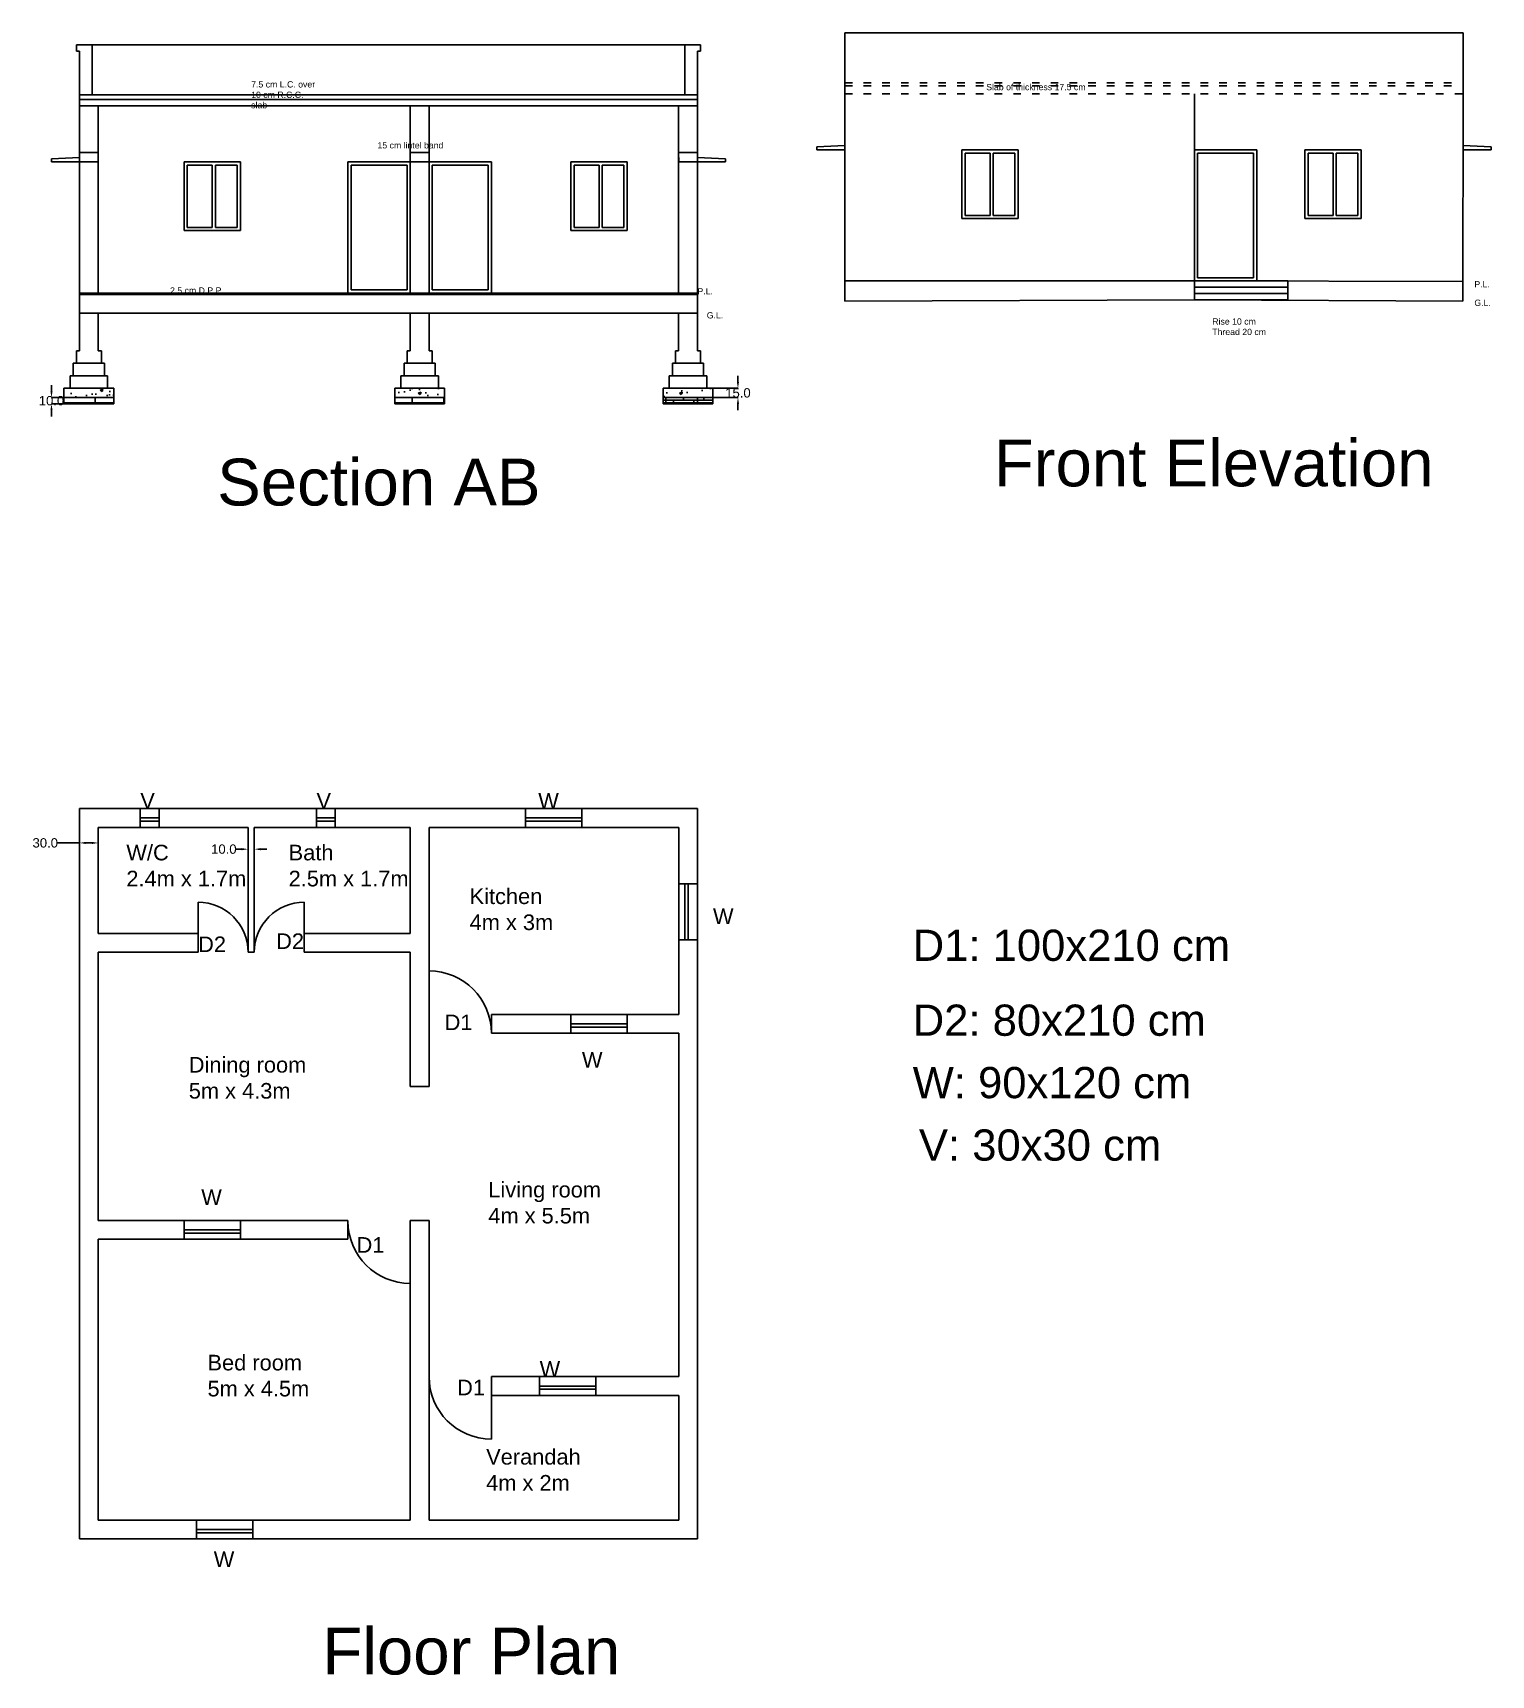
# Model space of a CAD drawing. Header units: centimetres. Extents: x -100 to 2237, y -243 to 2388.
import ezdxf

# ---------------------------------------------------------------- set-up
doc = ezdxf.new("R2010")
doc.units = ezdxf.units.CM
doc.linetypes.add('ACAD_ISO03W100', pattern=[30, 12, -18])
for name, color, linetype in [('D1', 51, 'Continuous'), ('D2', 25, 'Continuous'), ('Foundation', 191, 'Continuous'), ('G.L.', 151, 'Continuous'), ('Lintel', 33, 'Continuous'), ('P.L.', 171, 'Continuous'), ('Slab', 209, 'Continuous'), ('Stairs', 243, 'Continuous'), ('W1', 11, 'Continuous'), ('W2', 31, 'Continuous'), ('Wall', 121, 'Continuous')]:
    doc.layers.add(name, color=color, linetype=linetype)
doc.styles.get("Standard").update_dxf_attribs({"font": 'arial.ttf'})
doc.dimstyles.get("Standard").update_dxf_attribs({"dimtxt": 15, "dimasz": 10, "dimexe": 0.18, "dimexo": 0.0625, "dimgap": 0.09, "dimtad": 0, "dimtih": 1, "dimtoh": 1, "dimdec": 1, "dimzin": 0, "dimdsep": 46, "dimtxsty": 'Standard', "dimcen": 0.09, "dimadec": 0, "dimazin": 0, "dimtfac": 1, "dimtdec": 1, "dimtix": 1, "dimtofl": 0, "dimtmove": 0, "dimatfit": 3, "dimfxl": 1, "dimtolj": 1, "dimtzin": 0, "dimarcsym": 0})

# ---------------------------------------------------------------- blocks, each defined once
blk = doc.blocks.new('*D6')
at = {"color": 0, "lineweight": -2, "transparency": 16777216}
for p, q in [((-25, 1114.9), (-25, 1089.8)), ((5, 1114.9), (5, 1089.8)), ((-25, 1090), (-60.5, 1090)), ((-5, 1090), (-15, 1090))]:
    blk.add_line(p, q, dxfattribs=at)
at = {"color": 0, "transparency": 16777216}
for points in [[(-15, 1091.7), (-15, 1088.3), (-25, 1090)], [(-5, 1091.7), (-5, 1088.3), (5, 1090)]]:
    blk.add_solid(points, dxfattribs=at)
at = {"layer": 'Defpoints', "color": 0, "transparency": 16777216}
for p in [(-25, 1115), (5, 1115), (-25, 1090)]:
    blk.add_point(p, dxfattribs=at)
at = {"color": 0, "transparency": 16777216, "insert": (-80, 1090), "char_height": 15, "attachment_point": 5}
blk.add_mtext('\\A1;30.0', dxfattribs=at)
blk = doc.blocks.new('*D7')
at = {"color": 0, "lineweight": -2, "transparency": 16777216}
for p, q in [((245, 1114.9), (245, 1079.8)), ((255, 1114.9), (255, 1079.8)), ((235, 1080), (225, 1080)), ((265, 1080), (275, 1080))]:
    blk.add_line(p, q, dxfattribs=at)
at = {"color": 0, "transparency": 16777216}
for points in [[(235, 1081.7), (235, 1078.3), (245, 1080)], [(265, 1081.7), (265, 1078.3), (255, 1080)]]:
    blk.add_solid(points, dxfattribs=at)
at = {"layer": 'Defpoints', "color": 0, "transparency": 16777216}
for p in [(245, 1115), (255, 1115), (245, 1080)]:
    blk.add_point(p, dxfattribs=at)
at = {"color": 0, "transparency": 16777216, "insert": (206.2, 1080), "char_height": 15, "attachment_point": 5}
blk.add_mtext('\\A1;10.0', dxfattribs=at)
blk = doc.blocks.new('*D8')
at = {"color": 0, "lineweight": -2, "transparency": 16777216}
for p, q in [((-70, 1813.4), (-70, 1823.4)), ((-50.1, 1803.4), (-70.2, 1803.4)), ((-50.1, 1793.4), (-70.2, 1793.4)), ((-70, 1783.4), (-70, 1773.4))]:
    blk.add_line(p, q, dxfattribs=at)
at = {"color": 0, "transparency": 16777216}
for points in [[(-71.7, 1813.4), (-68.3, 1813.4), (-70, 1803.4)], [(-71.7, 1783.4), (-68.3, 1783.4), (-70, 1793.4)]]:
    blk.add_solid(points, dxfattribs=at)
at = {"layer": 'Defpoints', "color": 0, "transparency": 16777216}
for p in [(-70, 1793.4), (-50, 1803.4), (-50, 1793.4)]:
    blk.add_point(p, dxfattribs=at)
at = {"color": 0, "transparency": 16777216, "insert": (-70, 1798.4), "char_height": 15, "attachment_point": 5}
blk.add_mtext('\\A1;10.0', dxfattribs=at)
blk = doc.blocks.new('*D9')
at = {"color": 0, "lineweight": -2, "transparency": 16777216}
for p, q in [((990, 1818.4), (1030.2, 1818.4)), ((1030, 1828.4), (1030, 1838.4)), ((990, 1803.4), (1030.2, 1803.4)), ((1030, 1793.4), (1030, 1783.4))]:
    blk.add_line(p, q, dxfattribs=at)
at = {"color": 0, "transparency": 16777216}
for points in [[(1028.3, 1828.4), (1031.7, 1828.4), (1030, 1818.4)], [(1028.3, 1793.4), (1031.7, 1793.4), (1030, 1803.4)]]:
    blk.add_solid(points, dxfattribs=at)
at = {"layer": 'Defpoints', "color": 0, "transparency": 16777216}
for p in [(990, 1818.4), (1030, 1818.4), (990, 1803.4)]:
    blk.add_point(p, dxfattribs=at)
at = {"color": 0, "transparency": 16777216, "insert": (1030, 1810.9), "char_height": 15, "attachment_point": 5}
blk.add_mtext('\\A1;15.0', dxfattribs=at)

msp = doc.modelspace()

# ---------------------------------------------------------------- hatches: boundary and pattern name
at = {"layer": 'W1'}
h = msp.add_hatch(dxfattribs=at)
h.set_pattern_fill('AR-CONC', color=10, scale=0.24)
h.paths.add_polyline_path([(964.98, 1970.95), (-25.02, 1970.95), (-25.02, 1968.45), (964.98, 1968.45)])
h.paths.add_polyline_path([(117.09, 1964.5), (208.26, 1964.5), (208.26, 1985.11), (117.09, 1985.11)], flags=9)
h = msp.add_hatch(dxfattribs=at)
h.set_pattern_fill('AR-CONC', color=10, scale=0.25)
h.paths.add_polyline_path([(29.98, 1818.45), (19.98, 1818.45), (-40.02, 1818.45), (-50.02, 1818.45), (-50.02, 1803.45), (29.98, 1803.45)])
h = msp.add_hatch(dxfattribs=at)
h.set_pattern_fill('AR-CONC', color=10)
h.paths.add_polyline_path([(29.98, 1818.45), (19.98, 1818.45), (-40.02, 1818.45), (-50.02, 1818.45), (-50.02, 1803.45), (29.98, 1803.45)])
h.paths.add_polyline_path([(559.98, 1818.45), (549.98, 1818.45), (489.98, 1818.45), (479.98, 1818.45), (479.98, 1803.45), (559.98, 1803.45)])
h = msp.add_hatch(dxfattribs=at)
h.set_pattern_fill('AR-CONC', color=10, scale=0.25)
h.paths.add_polyline_path([(559.98, 1818.45), (549.98, 1818.45), (489.98, 1818.45), (479.98, 1818.45), (479.98, 1803.45), (559.98, 1803.45)])
h.paths.add_polyline_path([(989.98, 1818.45), (979.98, 1818.45), (919.98, 1818.45), (909.98, 1818.45), (909.98, 1803.45), (989.98, 1803.45)])
h = msp.add_hatch(dxfattribs=at)
h.set_pattern_fill('AR-BRSTD', color=10, scale=0.25)
h.paths.add_polyline_path([(29.98, 1803.45), (-50.02, 1803.45), (-50.02, 1793.45), (29.98, 1793.45)])
h = msp.add_hatch(dxfattribs=at)
h.set_pattern_fill('AR-BRSTD', color=10, scale=0.25)
h.paths.add_polyline_path([(559.98, 1803.45), (479.98, 1803.45), (479.98, 1793.45), (559.98, 1793.45)])
h.paths.add_polyline_path([(989.98, 1803.45), (909.98, 1803.45), (909.98, 1793.45), (989.98, 1793.45)])
h = msp.add_hatch(dxfattribs=at)
h.set_pattern_fill('AR-BRSTD', color=10, scale=0.16)
h.paths.add_polyline_path([(989.98, 1803.45), (909.98, 1803.45), (909.98, 1793.45), (989.98, 1793.45)])
h = msp.add_hatch(dxfattribs=at)
h.set_pattern_fill('AR-BRSTD', color=10, scale=0.25)
h.paths.add_polyline_path([(989.98, 1803.45), (909.98, 1803.45), (909.98, 1793.45), (989.98, 1793.45)])

# ---------------------------------------------------------------- linework, layer by layer
for p, q in [((689.56, 1115), (779.56, 1115)), ((779.56, 1130), (779.56, 1125)), ((852.35, 800), (852.35, 795))]:
    msp.add_line(p, q)
at = {"layer": 'D1'}
for p, q in [((1861.33, 2200.24), (1761.33, 2200.24)), ((1761.33, 2200.24), (1761.33, 1990.24)), ((1856.33, 2195.24), (1766.33, 2195.24)), ((1766.33, 2195.24), (1766.33, 1995.24)), ((1856.33, 1995.24), (1856.33, 2195.24)), ((1861.33, 1990.24), (1861.33, 2200.24)), ((504.98, 2180.95), (405, 2180.95)), ((405, 2180.95), (405, 1970.95)), ((499.98, 2175.95), (410, 2175.95)), ((410, 2175.95), (410, 1975.95)), ((499.98, 1975.95), (499.98, 2175.95)), ((504.98, 1970.95), (504.98, 2180.95)), ((534.98, 2180.95), (534.98, 1970.95)), ((534.98, 2180.95), (635, 2180.95)), ((539.98, 2175.95), (539.98, 1975.95)), ((539.98, 2175.95), (629.98, 2175.95)), ((629.98, 1975.95), (629.98, 2175.95)), ((634.98, 1970.95), (634.98, 2180.95)), ((634.98, 2175.95), (635, 2175.95)), ((410, 1975.95), (499.98, 1975.95)), ((539.98, 1975.95), (629.98, 1975.95)), ((1761.33, 1990.24), (1861.33, 1990.24)), ((1766.33, 1995.24), (1856.33, 1995.24)), ((405, 1970.95), (504.98, 1970.95)), ((534.98, 1970.95), (634.98, 1970.95)), ((635, 205), (635, 134.97))]:
    msp.add_line(p, q, dxfattribs=at)
for centre, start, end in [((535, 785), 0, 90), ((504.92, 484.4), 180, 270), ((635, 234.97), 180, 270)]:
    msp.add_arc(centre, 100, start, end, dxfattribs=at)
at = {"layer": 'D2'}
for p, q in [((165, 945), (165, 995)), ((335, 945), (335, 995))]:
    msp.add_line(p, q, dxfattribs=at)
for centre, start, end in [((165, 915), 0, 90), ((335, 915), 90, 180)]:
    msp.add_arc(centre, 80, start, end, dxfattribs=at)
at = {"layer": 'Foundation'}
for p, q in [((-25.02, 1938.45), (-25.02, 1878.45)), ((4.98, 1878.45), (4.98, 1938.45)), ((504.98, 1938.45), (504.98, 1878.45)), ((534.98, 1878.45), (534.98, 1938.45)), ((934.98, 1938.45), (934.98, 1878.45)), ((964.98, 1878.45), (964.98, 1938.45)), ((-25.02, 1878.45), (-30.02, 1878.45)), ((-30.02, 1878.45), (-30.02, 1858.45)), ((9.98, 1878.45), (4.98, 1878.45)), ((9.98, 1858.45), (9.98, 1878.45)), ((504.98, 1878.45), (499.98, 1878.45)), ((499.98, 1878.45), (499.98, 1858.45)), ((539.98, 1878.45), (534.98, 1878.45)), ((539.98, 1858.45), (539.98, 1878.45)), ((934.98, 1878.45), (929.98, 1878.45)), ((929.98, 1878.45), (929.98, 1858.45)), ((969.98, 1878.45), (964.98, 1878.45)), ((969.98, 1858.45), (969.98, 1878.45)), ((-30.02, 1858.45), (-35.02, 1858.45)), ((-35.02, 1858.45), (-35.02, 1838.45)), ((-30.02, 1858.45), (9.98, 1858.45)), ((14.98, 1858.45), (9.98, 1858.45)), ((14.98, 1838.45), (14.98, 1858.45)), ((499.98, 1858.45), (494.98, 1858.45)), ((494.98, 1858.45), (494.98, 1838.45)), ((499.98, 1858.45), (539.98, 1858.45)), ((544.98, 1858.45), (539.98, 1858.45)), ((544.98, 1838.45), (544.98, 1858.45)), ((929.98, 1858.45), (924.98, 1858.45)), ((924.98, 1858.45), (924.98, 1838.45)), ((929.98, 1858.45), (969.98, 1858.45)), ((974.98, 1858.45), (969.98, 1858.45)), ((974.98, 1838.45), (974.98, 1858.45)), ((-40.02, 1818.45), (-50.02, 1818.45)), ((-50.02, 1818.45), (-50.02, 1803.45)), ((-35.02, 1838.45), (-40.02, 1838.45)), ((-40.02, 1838.45), (-40.02, 1818.45)), ((-40.02, 1818.45), (19.98, 1818.45)), ((-35.02, 1838.45), (14.98, 1838.45)), ((19.98, 1838.45), (14.98, 1838.45)), ((19.98, 1818.45), (19.98, 1838.45)), ((29.98, 1818.45), (19.98, 1818.45)), ((29.98, 1803.45), (29.98, 1818.45)), ((489.98, 1818.45), (479.98, 1818.45)), ((479.98, 1818.45), (479.98, 1803.45)), ((494.98, 1838.45), (489.98, 1838.45)), ((489.98, 1838.45), (489.98, 1818.45)), ((489.98, 1818.45), (549.98, 1818.45)), ((494.98, 1838.45), (544.98, 1838.45)), ((549.98, 1838.45), (544.98, 1838.45)), ((549.98, 1818.45), (549.98, 1838.45)), ((559.98, 1818.45), (549.98, 1818.45)), ((559.98, 1803.45), (559.98, 1818.45)), ((919.98, 1818.45), (909.98, 1818.45)), ((909.98, 1818.45), (909.98, 1803.45)), ((924.98, 1838.45), (919.98, 1838.45)), ((919.98, 1838.45), (919.98, 1818.45)), ((919.98, 1818.45), (979.98, 1818.45)), ((924.98, 1838.45), (974.98, 1838.45)), ((979.98, 1838.45), (974.98, 1838.45)), ((979.98, 1818.45), (979.98, 1838.45)), ((989.98, 1818.45), (979.98, 1818.45)), ((989.98, 1803.45), (989.98, 1818.45)), ((-50.02, 1803.45), (29.98, 1803.45)), ((-50.02, 1803.45), (-50.02, 1793.45)), ((-50.02, 1793.45), (29.98, 1793.45)), ((29.98, 1793.45), (29.98, 1803.45)), ((479.98, 1803.45), (559.98, 1803.45)), ((479.98, 1803.45), (479.98, 1793.45)), ((479.98, 1793.45), (559.98, 1793.45)), ((559.98, 1793.45), (559.98, 1803.45)), ((909.98, 1803.45), (989.98, 1803.45)), ((909.98, 1803.45), (909.98, 1793.45)), ((909.98, 1793.45), (989.98, 1793.45)), ((989.98, 1793.45), (989.98, 1803.45))]:
    msp.add_line(p, q, dxfattribs=at)
at = {"layer": 'G.L.'}
for p, q in [((1761.33, 1960.24), (1201.33, 1957.74)), ((1761.33, 1960.24), (2191.33, 1957.74)), ((-25.02, 1938.45), (964.98, 1938.45))]:
    msp.add_line(p, q, dxfattribs=at)
at = {"layer": 'Lintel'}
for p, q in [((-25.02, 2270.95), (-25.02, 2280.95)), ((2191.92, 2200.24), (2191.92, 2215.24)), ((-25.02, 2187.95), (-70.02, 2185.95)), ((-70.02, 2180.95), (-70.02, 2185.95)), ((-25.02, 2180.95), (-25.02, 2195.95)), ((-25.02, 2195.95), (5, 2195.95)), ((-25.02, 2180.95), (-25.02, 2187.95)), ((5, 2195.95), (5, 2180.95)), ((504.98, 2180.95), (504.98, 2195.95)), ((504.98, 2195.95), (534.98, 2195.95)), ((534.98, 2195.95), (534.98, 2180.95)), ((965, 2195.95), (934.98, 2195.95)), ((934.98, 2195.95), (935, 2180.95)), ((965, 2180.95), (965, 2195.95)), ((965, 2180.95), (965, 2187.95)), ((965, 2187.95), (1010, 2185.95)), ((1010, 2180.95), (1010, 2185.95)), ((1201.33, 2207.24), (1156.33, 2205.24)), ((1156.33, 2200.24), (1156.33, 2205.24)), ((1201.33, 2200.24), (1156.33, 2200.24)), ((2191.92, 2200.24), (2191.92, 2207.24)), ((2191.92, 2207.24), (2236.92, 2205.24)), ((2191.92, 2200.24), (2236.92, 2200.24)), ((2236.92, 2200.24), (2236.92, 2205.24)), ((-25.02, 2180.95), (-70.02, 2180.95)), ((5, 2180.95), (-25.02, 2180.95)), ((534.98, 2180.95), (505, 2180.95)), ((934.98, 2180.95), (965, 2180.95)), ((965, 2180.95), (1010, 2180.95)), ((-25.02, 1970.95), (965.06, 1970.95))]:
    msp.add_line(p, q, dxfattribs=at)
at = {"layer": 'P.L.'}
for p, q in [((1761.33, 1990.24), (1201.33, 1990.24)), ((1761.33, 1990.24), (2191.4, 1989.18)), ((-25.02, 1968.45), (965.05, 1968.45))]:
    msp.add_line(p, q, dxfattribs=at)
at = {"layer": 'Slab'}
for p, q in [((-25.02, 2280.95), (964.98, 2280.95)), ((964.98, 2288.45), (-25, 2288.45)), ((-25, 2288.45), (-25, 2270.95)), ((-25, 2270.95), (964.98, 2270.95)), ((964.98, 2280.95), (964.98, 2288.45)), ((964.98, 2270.95), (964.98, 2280.95))]:
    msp.add_line(p, q, dxfattribs=at)
at = {"layer": 'Stairs'}
for p, q in [((1761.33, 1990.24), (1761.33, 1980.24)), ((1911.33, 1990.24), (1761.33, 1990.24)), ((1761.33, 1980.24), (1911.33, 1980.24)), ((1761.33, 1980.24), (1761.33, 1970.24)), ((1911.33, 1980.24), (1911.33, 1990.24)), ((1911.33, 1970.24), (1911.33, 1980.24)), ((1761.33, 1970.24), (1911.33, 1970.24)), ((1761.33, 1970.24), (1761.33, 1960.24)), ((1761.33, 1960.24), (1911.33, 1960.24)), ((1911.33, 1960.24), (1911.33, 1970.24))]:
    msp.add_line(p, q, dxfattribs=at)
at = {"layer": 'W1'}
for p, q in [((1388.87, 2200.24), (1478.87, 2200.24)), ((1388.87, 2090.24), (1388.87, 2200.24)), ((1393.87, 2195.24), (1433.87, 2195.24)), ((1393.87, 2095.24), (1393.87, 2195.24)), ((1433.87, 2195.24), (1433.87, 2095.24)), ((1438.87, 2095.24), (1438.87, 2195.24)), ((1438.87, 2195.24), (1473.87, 2195.24)), ((1473.87, 2195.24), (1473.87, 2095.24)), ((1478.87, 2200.24), (1478.87, 2090.24)), ((1938.53, 2200.24), (2028.53, 2200.24)), ((1938.53, 2090.24), (1938.53, 2200.24)), ((1943.53, 2195.24), (1983.53, 2195.24)), ((1943.53, 2095.24), (1943.53, 2195.24)), ((1983.53, 2200.24), (1988.53, 2200.24)), ((1983.53, 2195.24), (1983.53, 2095.24)), ((1988.53, 2195.24), (1988.53, 2095.24)), ((1988.53, 2195.24), (2023.53, 2195.24)), ((2023.53, 2195.24), (2023.53, 2095.24)), ((2028.53, 2200.24), (2028.53, 2090.24)), ((232.64, 2180.95), (142.64, 2180.95)), ((142.64, 2180.95), (142.64, 2070.95)), ((147.64, 2175.95), (147.64, 2075.95)), ((187.64, 2175.95), (147.64, 2175.95)), ((187.64, 2175.95), (187.64, 2075.95)), ((227.64, 2175.95), (192.64, 2175.95)), ((192.64, 2075.95), (192.64, 2175.95)), ((227.64, 2075.95), (227.64, 2175.95)), ((232.64, 2070.95), (232.64, 2180.95)), ((762.35, 2180.95), (852.35, 2180.95)), ((762.35, 2070.95), (762.35, 2180.95)), ((767.35, 2075.95), (767.35, 2175.95)), ((767.35, 2175.95), (807.35, 2175.95)), ((807.35, 2175.95), (807.35, 2075.95)), ((812.35, 2075.95), (812.35, 2175.95)), ((812.35, 2175.95), (847.35, 2175.95)), ((847.35, 2175.95), (847.35, 2075.95)), ((852.35, 2180.95), (852.35, 2070.95)), ((1478.87, 2090.24), (1388.87, 2090.24)), ((1433.87, 2095.24), (1393.87, 2095.24)), ((1433.87, 2090.24), (1438.87, 2090.24)), ((1473.87, 2095.24), (1438.87, 2095.24)), ((2028.53, 2090.24), (1938.53, 2090.24)), ((1983.53, 2095.24), (1943.53, 2095.24)), ((2023.53, 2095.24), (1988.53, 2095.24)), ((142.64, 2070.95), (232.64, 2070.95)), ((147.64, 2075.95), (187.64, 2075.95)), ((187.64, 2070.95), (192.64, 2070.95)), ((192.64, 2075.95), (227.64, 2075.95)), ((852.35, 2070.95), (762.35, 2070.95)), ((807.35, 2075.95), (767.35, 2075.95)), ((807.35, 2070.95), (812.35, 2070.95)), ((847.35, 2075.95), (812.35, 2075.95)), ((689.56, 1145), (689.56, 1115)), ((779.56, 1115), (779.56, 1145)), ((689.56, 1130), (779.56, 1130)), ((779.56, 1125), (689.56, 1125)), ((965, 1024.57), (935, 1024.57)), ((945, 934.57), (945, 1024.57)), ((950, 1024.57), (950, 934.57)), ((935, 934.57), (965, 934.57)), ((950, 934.57), (945, 934.57)), ((762.35, 815), (762.35, 785)), ((762.35, 800), (852.35, 800)), ((852.35, 795), (762.35, 795)), ((852.35, 785), (852.35, 815)), ((142.64, 485), (142.64, 455)), ((232.64, 455), (232.64, 485)), ((142.64, 470), (232.64, 470)), ((232.64, 465), (142.64, 465)), ((232.64, 470), (232.64, 465)), ((712.21, 235), (712.21, 205)), ((712.21, 220), (802.21, 220)), ((802.21, 215), (712.21, 215)), ((802.21, 205), (802.21, 235)), ((802.21, 220), (802.21, 215)), ((162.54, 5), (162.54, -25)), ((252.54, -25), (252.54, 5)), ((162.54, -10), (252.54, -10)), ((252.54, -15), (162.54, -15)), ((252.54, -10), (252.54, -15))]:
    msp.add_line(p, q, dxfattribs=at)
at = {"layer": 'W2'}
for p, q in [((72.31, 1115), (72.31, 1145)), ((102.31, 1145), (102.31, 1115)), ((354.65, 1115), (354.65, 1145)), ((384.65, 1145), (384.65, 1115)), ((72.31, 1130), (102.31, 1130)), ((102.31, 1125), (72.31, 1125)), ((102.31, 1130), (102.31, 1125)), ((354.65, 1130), (384.65, 1130)), ((384.65, 1125), (354.65, 1125)), ((384.65, 1130), (384.65, 1125))]:
    msp.add_line(p, q, dxfattribs=at)
at = {"layer": 'Wall'}
for p, q in [((-25, 2368.45), (-30, 2368.45)), ((-30, 2368.45), (-30, 2358.45)), ((-25, 2368.45), (965, 2368.45)), ((-5, 2288.45), (-5, 2368.45)), ((964.98, 2368.45), (944.98, 2368.45)), ((944.98, 2368.45), (944.98, 2288.45)), ((964.98, 2368.45), (969.98, 2368.45)), ((969.98, 2368.45), (969.98, 2358.45)), ((1201.33, 2307.74), (1201.33, 2387.74)), ((1201.33, 2387.74), (2192.14, 2387.74)), ((1201.33, 2302.74), (1201.33, 2382.74)), ((2192.14, 2387.74), (2192.14, 2382.74)), ((2192.14, 2302.74), (2192.14, 2382.74)), ((-30, 2358.45), (-25, 2358.45)), ((-25, 2288.45), (-25, 2358.45)), ((964.98, 1938.45), (964.98, 2358.45)), ((969.98, 2358.45), (964.98, 2358.45)), ((1201.33, 2290.24), (1201.33, 2302.74)), ((1201.33, 1990.24), (1201.33, 2290.24)), ((1761.33, 1990.24), (1761.33, 2290.24)), ((2191.33, 1957.74), (2192.14, 2290.24)), ((2192.14, 2290.24), (2192.14, 2302.74)), ((-25.02, 1970.95), (-25.02, 2270.95)), ((-25.02, 2270.95), (965.8, 2270.95)), ((-25, 2270.95), (-25, 2288.45)), ((-25, 2288.45), (965, 2288.45)), ((5, 1970.95), (5, 2270.95)), ((504.98, 1970.95), (504.98, 2270.95)), ((534.98, 1970.95), (534.98, 2270.95)), ((934.98, 1970.95), (934.98, 2270.95)), ((1201.33, 1987.74), (1201.33, 1990.24)), ((1201.33, 1957.74), (1201.33, 1987.74)), ((-25, 1938.45), (-25.02, 1970.95)), ((-25, 1145), (965, 1145)), ((-25, 1145), (-25, 5)), ((72.31, 1145), (102.31, 1145)), ((965, 1145), (965, 5)), ((5, 1115), (5, 945)), ((5, 1115), (245, 1115)), ((245, 1115), (245, 915)), ((255, 1115), (255, 915)), ((255, 1115), (505, 1115)), ((505, 1115), (505, 945)), ((535, 1115), (535, 815)), ((535, 1115), (935, 1115)), ((935, 1115), (935, 815)), ((5, 945), (165, 945)), ((165, 945), (165, 915)), ((335, 915), (335, 945)), ((335, 945), (505, 945)), ((5, 915), (165, 915)), ((5, 915), (5, 485)), ((245, 915), (255, 915)), ((335, 915), (505, 915)), ((505, 915), (505, 700)), ((535, 815), (535, 785)), ((635, 815), (935, 815)), ((635, 785), (635, 815)), ((535, 785), (535, 700)), ((635, 785), (935, 785)), ((935, 785), (935, 235)), ((505, 700), (535, 700)), ((5, 485), (405, 485)), ((405, 455), (405, 485)), ((505, 485), (535, 485)), ((505, 485), (505, 455)), ((535, 485), (535, 235)), ((5, 455), (405, 455)), ((5, 455), (5, 5)), ((505, 455), (505, 5)), ((535, 235), (535, 205)), ((635, 235), (935, 235)), ((635, 235), (635, 205)), ((535, 205), (535, 5)), ((635, 205), (935, 205)), ((935, 205), (935, 5)), ((-25, 5), (-25, -25)), ((5, 5), (505, 5)), ((535, 5), (935, 5)), ((965, 5), (965, -25)), ((-25, -25), (935, -25)), ((965, -25), (935, -25))]:
    msp.add_line(p, q, dxfattribs=at)
at = {"layer": 'Wall', "linetype": 'ACAD_ISO03W100'}
for p, q in [((1201.33, 2307.74), (2192.14, 2307.74)), ((1201.33, 2302.74), (2192.14, 2302.74)), ((1201.33, 2290.24), (2028.53, 2290.24)), ((2028.53, 2290.24), (2192.14, 2290.24))]:
    msp.add_line(p, q, dxfattribs=at)

# ---------------------------------------------------------------- texts
at = {"attachment_point": 1}
for s, width, insert, char_height in [('{\\C0;7.5 cm L.C. over 10 cm R.C.C. slab}', 110, (250, 2310.21), 10), ('{\\C0;Slab of thickness 17.5 cm}', 210, (1427.83, 2305.84), 10), ('{\\C0;15 cm lintel band}', 110, (452.38, 2212.58), 10), ('{\\C0;2.5 cm D.P.P.}', 110, (120, 1980), 10), ('{\\C0;P.L.}', 110, (965.05, 1978.66), 10), ('{\\C0;P.L.}', 110, (2210, 1990), 10), ('{\\C0;G.L.}', 110, (2210, 1960.34), 10), ('{\\C0;G.L.}', 110, (980, 1940.21), 10), ('{\\C0;Rise 10 cm\\PThread 20 cm}', 210, (1790, 1930.34), 10), ('{\\C256;\\c16777215;V}', 290, (72.31, 1170), 25), ('{\\C256;\\c16777215;V}', 290, (354.65, 1170), 25), ('{\\C256;\\c16777215;W}', 290, (710, 1170), 25), ('{\\C256;\\c16777215;W/C\\P2.4m x 1.7m}', 290, (50, 1087.09), 25), ('{\\C256;\\c16777215;Bath\\P2.5m x 1.7m}', 290, (310, 1087.09), 25), ('{\\C256;\\c16777215;Kitchen\\P4m x 3m}', 290, (600, 1017.09), 25), ('{\\C256;\\c16777215;W}', 290, (990, 985), 25), ('{\\C256;\\c16777215;D2}', 290, (165, 940.1), 25), ('{\\C256;\\c16777215;D2}', 290, (290, 945.1), 25), ('{\\C256;\\c16777215;D1}', 290, (560, 815.1), 25), ('{\\C256;\\c16777215;Dining room\\P5m x 4.3m}', 290, (150, 747.09), 25), ('{\\C256;\\c16777215;W}', 290, (780, 755), 25), ('{\\C256;\\c16777215;W}', 290, (170, 535), 25), ('{\\C256;\\c16777215;Living room\\P4m x 5.5m}', 290, (630, 547.09), 25), ('{\\C256;\\c16777215;D1}', 290, (418.89, 458.52), 25), ('{\\C256;\\c16777215;Bed room\\P5m x 4.5m}', 290, (180, 270), 25), ('{\\C256;\\c16777215;W}', 290, (712.21, 260), 25), ('{\\C256;\\c16777215;D1}', 290, (580, 230.1), 25), ('{\\C256;\\c16777215;Verandah\\P4m x 2m}', 290, (626.54, 119.11), 25), ('{\\C256;\\c16777215;W}', 290, (190, -45), 25)]:
    msp.add_mtext_dynamic_manual_height_columns(s, width=width, gutter_width=12.5, heights=[0], dxfattribs=dict(at, insert=insert, char_height=char_height))
at = {"layer": 'D1', "color": 0, "insert": (1310, 951.06), "char_height": 50, "attachment_point": 1}
msp.add_mtext_dynamic_manual_height_columns('{\\C256;D1: 100x210 cm}', width=839.8728, gutter_width=12.5, heights=[0], dxfattribs=at)
at = {"layer": 'D2', "color": 0, "insert": (1310, 831.06), "char_height": 50, "attachment_point": 1}
msp.add_mtext_dynamic_manual_height_columns('{\\C256;D2: 80x210 cm}', width=839.8728, gutter_width=12.5, heights=[0], dxfattribs=at)
at = {"layer": 'W1', "color": 0, "attachment_point": 1}
for s, insert, char_height in [('Front Elevation', (1440, 1736.23), 75), ('Section AB', (195.46, 1705.59), 75), ('{\\C256;W: 90x120 cm}', (1310, 731.06), 50), ('Floor Plan', (364.16, -167.11), 75)]:
    msp.add_mtext_dynamic_manual_height_columns(s, width=839.8728, gutter_width=12.5, heights=[0], dxfattribs=dict(at, insert=insert, char_height=char_height))
at = {"layer": 'W2', "color": 0, "insert": (1320, 631.06), "char_height": 50, "attachment_point": 1}
msp.add_mtext_dynamic_manual_height_columns('{\\C256;V: 30x30 cm}', width=839.8728, gutter_width=12.5, heights=[0], dxfattribs=at)

# ---------------------------------------------------------------- dimensions: what is measured, and where the dimension line sits
for base, p1, p2, picture, middle in [((-70, 1793.45), (-50.02, 1803.45), (-50.02, 1793.45), '*D8', (-70, 1798.45)), ((1030, 1818.45), (989.98, 1803.45), (989.98, 1818.45), '*D9', (1030, 1810.95))]:
    dim = msp.add_linear_dim(base=base, p1=p1, p2=p2, angle=90, dimstyle='Standard')
    dim.commit()
    dim.dimension.update_dxf_attribs({"geometry": picture, "text_midpoint": middle})
for base, p1, p2, picture, middle in [((-25, 1090), (5, 1115), (-25, 1115), '*D6', (-80, 1090)), ((245, 1080), (255, 1115), (245, 1115), '*D7', (206.16, 1080))]:
    dim = msp.add_linear_dim(base=base, p1=p1, p2=p2, dimstyle='Standard')
    dim.commit()
    dim.dimension.update_dxf_attribs({"geometry": picture, "text_midpoint": middle, "dimtype": 160})

doc.saveas('drawing.dxf')
